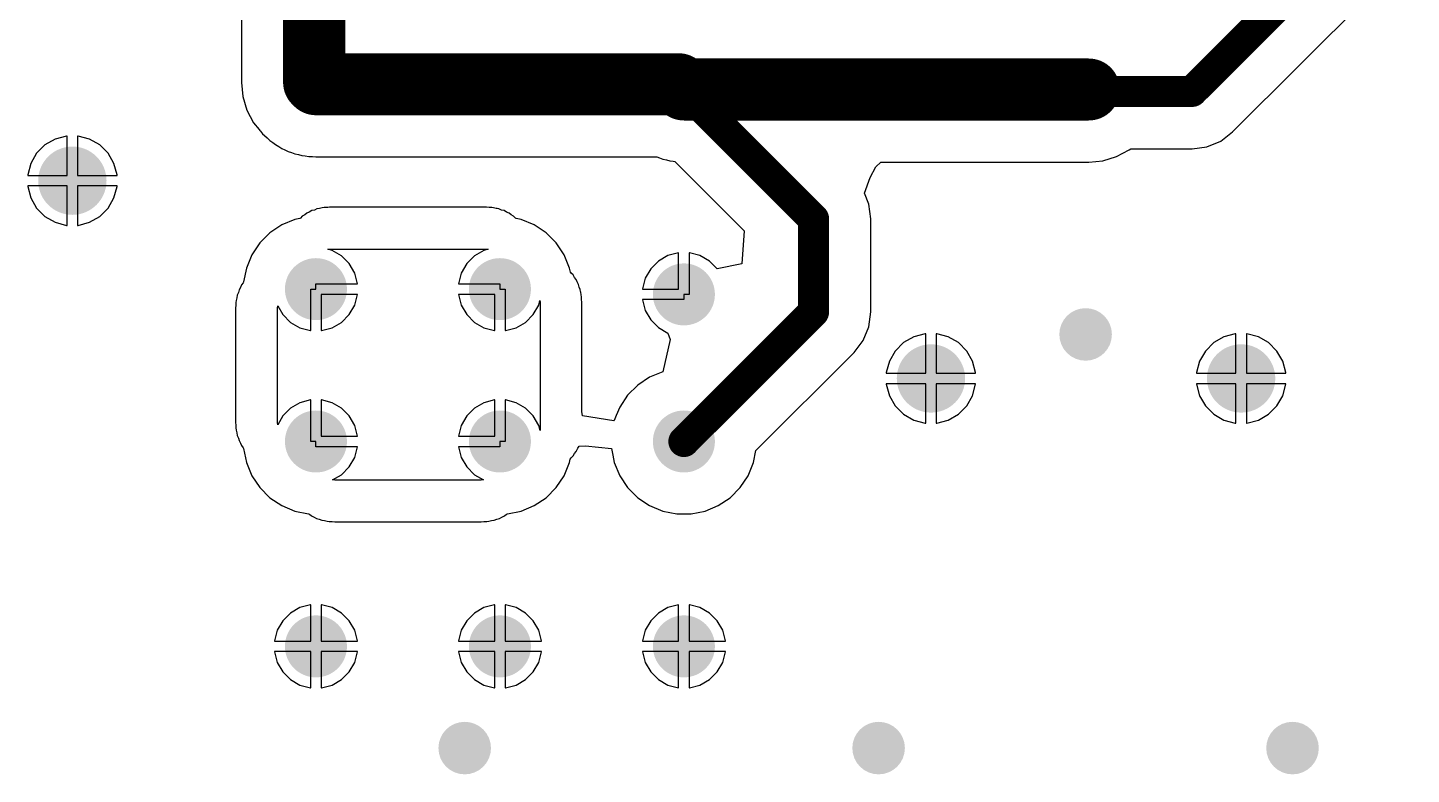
# Model space of a CAD drawing. Header units: inches. Extents: x 4.53 to 13.89, y 0.79 to 10.58.
# Drawn here: x 9.82 to 11.137, y 7.849 to 8.56 of the extents above; entities that cross this region are included whole.
import ezdxf

# ---------------------------------------------------------------- set-up
doc = ezdxf.new("R2010")
doc.units = ezdxf.units.IN
doc.header["$MEASUREMENT"] = 0
for name, color, linetype in [('Pad Holes', 156, 'Continuous'), ('Top Layer', 1, 'Continuous'), ('Via Holes', 16, 'Continuous')]:
    doc.layers.add(name, color=color, linetype=linetype)

# ---------------------------------------------------------------- blocks, each defined once
blk = doc.blocks.new('RES_2W_VERTICAL_131')
at = {"layer": 'Pad Holes'}
h = blk.add_hatch(color=7, dxfattribs=at)
edge = h.paths.add_edge_path()
edge.add_arc((0, 0), 0.0197, 0, 360)
h = blk.add_hatch(color=7, dxfattribs=at)
edge = h.paths.add_edge_path()
edge.add_arc((0.195, 0), 0.0197, 0, 360)
at = {"layer": 'Top Layer'}
h = blk.add_hatch(color=1, dxfattribs=at)
edge = h.paths.add_edge_path()
edge.add_arc((0, 0), 0.0295, 0, 360)
h = blk.add_hatch(color=1, dxfattribs=at)
edge = h.paths.add_edge_path()
edge.add_arc((0.195, 0), 0.0295, 0, 360)
blk = doc.blocks.new('RES_2W_VERTICAL_132')
at = {"layer": 'Pad Holes'}
h = blk.add_hatch(color=7, dxfattribs=at)
edge = h.paths.add_edge_path()
edge.add_arc((0, 0), 0.0197, 0, 360)
h = blk.add_hatch(color=7, dxfattribs=at)
edge = h.paths.add_edge_path()
edge.add_arc((0.195, 0), 0.0197, 0, 360)
at = {"layer": 'Top Layer'}
h = blk.add_hatch(color=1, dxfattribs=at)
edge = h.paths.add_edge_path()
edge.add_arc((0, 0), 0.0295, 0, 360)
h = blk.add_hatch(color=1, dxfattribs=at)
edge = h.paths.add_edge_path()
edge.add_arc((0.195, 0), 0.0295, 0, 360)
blk = doc.blocks.new('RES_2W_VERTICAL_133')
at = {"layer": 'Pad Holes'}
h = blk.add_hatch(color=7, dxfattribs=at)
edge = h.paths.add_edge_path()
edge.add_arc((0, 0), 0.0197, 0, 360)
h = blk.add_hatch(color=7, dxfattribs=at)
edge = h.paths.add_edge_path()
edge.add_arc((0.195, 0), 0.0197, 0, 360)
at = {"layer": 'Top Layer'}
h = blk.add_hatch(color=1, dxfattribs=at)
edge = h.paths.add_edge_path()
edge.add_arc((0, 0), 0.0295, 0, 360)
h = blk.add_hatch(color=1, dxfattribs=at)
edge = h.paths.add_edge_path()
edge.add_arc((0.195, 0), 0.0295, 0, 360)
blk = doc.blocks.new('CAP_PANASSONIC_1U_450V_134')
at = {"layer": 'Pad Holes'}
h = blk.add_hatch(color=7, dxfattribs=at)
edge = h.paths.add_edge_path()
edge.add_arc((0, 0), 0.02, 0, 360)
h = blk.add_hatch(color=7, dxfattribs=at)
edge = h.paths.add_edge_path()
edge.add_arc((0.59, 0), 0.02, 0, 360)
at = {"layer": 'Top Layer'}
h = blk.add_hatch(color=1, dxfattribs=at)
edge = h.paths.add_edge_path()
edge.add_arc((0, 0), 0.0325, 0, 360)
h = blk.add_hatch(color=1, dxfattribs=at)
edge = h.paths.add_edge_path()
edge.add_arc((0.59, 0), 0.0325, 0, 360)
blk = doc.blocks.new('CAP_PANASSONIC_1U_450V_135')
at = {"layer": 'Pad Holes'}
h = blk.add_hatch(color=7, dxfattribs=at)
edge = h.paths.add_edge_path()
edge.add_arc((0, 0), 0.02, 0, 360)
h = blk.add_hatch(color=7, dxfattribs=at)
edge = h.paths.add_edge_path()
edge.add_arc((0.59, 0), 0.02, 0, 360)
at = {"layer": 'Top Layer'}
h = blk.add_hatch(color=1, dxfattribs=at)
edge = h.paths.add_edge_path()
edge.add_arc((0, 0), 0.0325, 0, 360)
h = blk.add_hatch(color=1, dxfattribs=at)
edge = h.paths.add_edge_path()
edge.add_arc((0.59, 0), 0.0325, 0, 360)
blk = doc.blocks.new('CAP_PANASSONIC_1U_450V_136')
at = {"layer": 'Pad Holes'}
h = blk.add_hatch(color=7, dxfattribs=at)
edge = h.paths.add_edge_path()
edge.add_arc((0, 0), 0.02, 0, 360)
h = blk.add_hatch(color=7, dxfattribs=at)
edge = h.paths.add_edge_path()
edge.add_arc((0.59, 0), 0.02, 0, 360)
at = {"layer": 'Top Layer'}
h = blk.add_hatch(color=1, dxfattribs=at)
edge = h.paths.add_edge_path()
edge.add_arc((0, 0), 0.0325, 0, 360)
h = blk.add_hatch(color=1, dxfattribs=at)
edge = h.paths.add_edge_path()
edge.add_arc((0.59, 0), 0.0325, 0, 360)
blk = doc.blocks.new('RES_2W_VERTICAL_138')
at = {"layer": 'Pad Holes'}
h = blk.add_hatch(color=7, dxfattribs=at)
edge = h.paths.add_edge_path()
edge.add_arc((0, 0), 0.0197, 0, 360)
h = blk.add_hatch(color=7, dxfattribs=at)
edge = h.paths.add_edge_path()
edge.add_arc((0.195, 0), 0.0197, 0, 360)
at = {"layer": 'Top Layer'}
h = blk.add_hatch(color=1, dxfattribs=at)
edge = h.paths.add_edge_path()
edge.add_arc((0, 0), 0.0295, 0, 360)
h = blk.add_hatch(color=1, dxfattribs=at)
edge = h.paths.add_edge_path()
edge.add_arc((0.195, 0), 0.0295, 0, 360)
blk = doc.blocks.new('RES_2W_VERTICAL_139')
at = {"layer": 'Pad Holes'}
h = blk.add_hatch(color=7, dxfattribs=at)
edge = h.paths.add_edge_path()
edge.add_arc((0, 0), 0.0197, 0, 360)
h = blk.add_hatch(color=7, dxfattribs=at)
edge = h.paths.add_edge_path()
edge.add_arc((0.195, 0), 0.0197, 0, 360)
at = {"layer": 'Top Layer'}
h = blk.add_hatch(color=1, dxfattribs=at)
edge = h.paths.add_edge_path()
edge.add_arc((0, 0), 0.0295, 0, 360)
h = blk.add_hatch(color=1, dxfattribs=at)
edge = h.paths.add_edge_path()
edge.add_arc((0.195, 0), 0.0295, 0, 360)
blk = doc.blocks.new('RES_2W_VERTICAL_140')
at = {"layer": 'Pad Holes'}
h = blk.add_hatch(color=7, dxfattribs=at)
edge = h.paths.add_edge_path()
edge.add_arc((0, 0), 0.0197, 0, 360)
h = blk.add_hatch(color=7, dxfattribs=at)
edge = h.paths.add_edge_path()
edge.add_arc((0.195, 0), 0.0197, 0, 360)
at = {"layer": 'Top Layer'}
h = blk.add_hatch(color=1, dxfattribs=at)
edge = h.paths.add_edge_path()
edge.add_arc((0, 0), 0.0295, 0, 360)
h = blk.add_hatch(color=1, dxfattribs=at)
edge = h.paths.add_edge_path()
edge.add_arc((0.195, 0), 0.0295, 0, 360)

msp = doc.modelspace()

# ---------------------------------------------------------------- hatches: boundary and pattern name
at = {"layer": 'Top Layer'}
h = msp.add_hatch(color=1, dxfattribs=at)
edge = h.paths.add_edge_path()
edge.add_arc((10.8268, 8.2677), 0.025, 0, 360)
h = msp.add_hatch(color=1, dxfattribs=at)
edge = h.paths.add_edge_path()
edge.add_arc((10.2362, 7.874), 0.025, 0, 360)
h = msp.add_hatch(color=1, dxfattribs=at)
edge = h.paths.add_edge_path()
edge.add_arc((10.6299, 7.874), 0.025, 0, 360)
h = msp.add_hatch(color=1, dxfattribs=at)
edge = h.paths.add_edge_path()
edge.add_arc((11.0236, 7.874), 0.025, 0, 360)
at = {"layer": 'Via Holes'}
h = msp.add_hatch(color=7, dxfattribs=at)
edge = h.paths.add_edge_path()
edge.add_arc((10.8268, 8.2677), 0.014, 0, 360)
h = msp.add_hatch(color=7, dxfattribs=at)
edge = h.paths.add_edge_path()
edge.add_arc((10.2362, 7.874), 0.014, 0, 360)
h = msp.add_hatch(color=7, dxfattribs=at)
edge = h.paths.add_edge_path()
edge.add_arc((10.6299, 7.874), 0.014, 0, 360)
h = msp.add_hatch(color=7, dxfattribs=at)
edge = h.paths.add_edge_path()
edge.add_arc((11.0236, 7.874), 0.014, 0, 360)

# ---------------------------------------------------------------- linework, layer by layer
at = {"layer": 'Top Layer'}
for p, q in [((10.0238, 8.649), (10.0238, 8.5076)), ((10.9666, 8.4604), (11.1366, 8.6304)), ((10.0238, 8.5076), (10.0251, 8.4941)), ((10.0251, 8.4941), (10.029, 8.4811)), ((10.029, 8.4811), (10.0354, 8.4691)), ((10.0354, 8.4691), (10.0407, 8.4627)), ((10.0407, 8.4627), (10.0412, 8.4619)), ((9.8466, 8.4536), (9.8369, 8.448)), ((9.8574, 8.4565), (9.8466, 8.4536)), ((9.858, 8.4565), (9.8574, 8.4565)), ((9.858, 8.419), (9.858, 8.4565)), ((9.8686, 8.4565), (9.868, 8.4565)), ((9.868, 8.4565), (9.868, 8.419)), ((9.8794, 8.4536), (9.8686, 8.4565)), ((9.8891, 8.448), (9.8794, 8.4536)), ((10.0412, 8.4619), (10.0419, 8.4612)), ((10.0419, 8.4612), (10.044, 8.4586)), ((10.044, 8.4586), (10.0458, 8.4569)), ((10.0458, 8.4569), (10.0484, 8.4547)), ((10.0484, 8.4547), (10.0508, 8.4523)), ((10.0508, 8.4523), (10.0536, 8.4504)), ((10.0536, 8.4504), (10.0563, 8.4483)), ((10.9421, 8.4463), (10.9553, 8.4517)), ((10.9553, 8.4517), (10.9666, 8.4604)), ((9.829, 8.4401), (9.8234, 8.4304)), ((9.8369, 8.448), (9.829, 8.4401)), ((9.897, 8.4401), (9.8891, 8.448)), ((9.9026, 8.4304), (9.897, 8.4401)), ((10.0563, 8.4483), (10.0593, 8.4467)), ((10.0593, 8.4467), (10.0621, 8.4448)), ((10.0621, 8.4448), (10.0652, 8.4435)), ((10.0652, 8.4435), (10.0682, 8.4419)), ((10.0682, 8.4419), (10.0715, 8.4409)), ((10.0715, 8.4409), (10.0746, 8.4396)), ((10.0746, 8.4396), (10.078, 8.4389)), ((10.078, 8.4389), (10.0812, 8.4379)), ((10.0812, 8.4379), (10.0846, 8.4376)), ((10.0846, 8.4376), (10.0879, 8.4369)), ((10.0879, 8.4369), (10.0913, 8.4369)), ((10.0913, 8.4369), (10.0947, 8.4366)), ((10.0947, 8.4366), (10.4191, 8.4366)), ((10.4191, 8.4366), (10.4215, 8.4359)), ((10.8433, 8.4329), (10.8563, 8.4369)), ((10.8563, 8.4369), (10.8683, 8.4433)), ((10.8683, 8.4433), (10.8697, 8.4444)), ((10.8697, 8.4444), (10.928, 8.4444)), ((10.928, 8.4444), (10.9421, 8.4463)), ((9.8234, 8.4304), (9.8205, 8.4196)), ((9.9055, 8.4196), (9.9026, 8.4304)), ((10.4215, 8.4359), (10.4246, 8.4346)), ((10.4246, 8.4346), (10.428, 8.4339)), ((10.428, 8.4339), (10.4312, 8.4329)), ((10.4312, 8.4329), (10.4346, 8.4326)), ((10.4346, 8.4326), (10.436, 8.4323)), ((10.436, 8.4323), (10.5021, 8.3662)), ((10.6219, 8.4171), (10.6273, 8.4272)), ((10.6273, 8.4272), (10.632, 8.4316)), ((10.632, 8.4316), (10.8298, 8.4316)), ((10.8298, 8.4316), (10.8433, 8.4329)), ((9.8205, 8.4196), (9.8205, 8.419)), ((9.8205, 8.419), (9.858, 8.419)), ((9.868, 8.419), (9.9055, 8.419)), ((9.9055, 8.419), (9.9055, 8.4196)), ((10.6164, 8.4021), (10.6219, 8.4171)), ((9.858, 8.409), (9.8205, 8.409)), ((9.8205, 8.409), (9.8205, 8.4084)), ((9.8205, 8.4084), (9.8234, 8.3976)), ((9.8234, 8.3976), (9.829, 8.3879)), ((9.858, 8.3715), (9.858, 8.409)), ((9.9055, 8.409), (9.868, 8.409)), ((9.868, 8.409), (9.868, 8.3715)), ((9.897, 8.3879), (9.9026, 8.3976)), ((9.9026, 8.3976), (9.9055, 8.4084)), ((9.9055, 8.4084), (9.9055, 8.409)), ((10.6207, 8.3917), (10.6164, 8.4021)), ((9.829, 8.3879), (9.8369, 8.38)), ((9.8891, 8.38), (9.897, 8.3879)), ((10.0884, 8.3842), (10.086, 8.3832)), ((10.0907, 8.3855), (10.0884, 8.3842)), ((10.0932, 8.3861), (10.0907, 8.3855)), ((10.0956, 8.3871), (10.0932, 8.3861)), ((10.0982, 8.3875), (10.0956, 8.3871)), ((10.1007, 8.3881), (10.0982, 8.3875)), ((10.1025, 8.3884), (10.1007, 8.3881)), ((10.1051, 8.3884), (10.1025, 8.3884)), ((10.1059, 8.3885), (10.1051, 8.3884)), ((10.1076, 8.3887), (10.1059, 8.3885)), ((10.1059, 8.3885), (10.1059, 8.3885)), ((10.2568, 8.3887), (10.1076, 8.3887)), ((10.2594, 8.3884), (10.2568, 8.3887)), ((10.262, 8.3884), (10.2594, 8.3884)), ((10.2637, 8.3881), (10.262, 8.3884)), ((10.2662, 8.3875), (10.2637, 8.3881)), ((10.2671, 8.3874), (10.2662, 8.3875)), ((10.2688, 8.3871), (10.2671, 8.3874)), ((10.2671, 8.3874), (10.2671, 8.3874)), ((10.2712, 8.3861), (10.2688, 8.3871)), ((10.2737, 8.3855), (10.2712, 8.3861)), ((10.276, 8.3842), (10.2737, 8.3855)), ((10.2784, 8.3832), (10.276, 8.3842)), ((10.6226, 8.3776), (10.6207, 8.3917)), ((9.8369, 8.38), (9.8466, 8.3744)), ((9.8466, 8.3744), (9.8574, 8.3715)), ((9.8574, 8.3715), (9.858, 8.3715)), ((9.868, 8.3715), (9.8686, 8.3715)), ((9.8686, 8.3715), (9.8794, 8.3744)), ((9.8794, 8.3744), (9.8891, 8.38)), ((10.0621, 8.3719), (10.0508, 8.3644)), ((10.0746, 8.3771), (10.0621, 8.3719)), ((10.0794, 8.378), (10.0746, 8.3771)), ((10.0799, 8.3784), (10.0794, 8.378)), ((10.0817, 8.3803), (10.0799, 8.3784)), ((10.084, 8.3816), (10.0817, 8.3803)), ((10.086, 8.3832), (10.084, 8.3816)), ((10.2805, 8.3816), (10.2784, 8.3832)), ((10.2827, 8.3803), (10.2805, 8.3816)), ((10.2846, 8.3784), (10.2827, 8.3803)), ((10.2851, 8.378), (10.2846, 8.3784)), ((10.2898, 8.3771), (10.2851, 8.378)), ((10.3024, 8.3719), (10.2898, 8.3771)), ((10.3136, 8.3644), (10.3024, 8.3719)), ((10.6226, 8.2891), (10.6226, 8.3776)), ((10.0508, 8.3644), (10.0412, 8.3548)), ((10.3232, 8.3548), (10.3136, 8.3644)), ((10.5021, 8.3662), (10.4998, 8.3348)), ((10.0412, 8.3548), (10.0337, 8.3435)), ((10.1059, 8.3488), (10.1076, 8.349)), ((10.11, 8.3477), (10.1059, 8.3488)), ((10.1076, 8.349), (10.2568, 8.349)), ((10.119, 8.3425), (10.11, 8.3477)), ((10.2545, 8.3477), (10.2455, 8.3425)), ((10.2586, 8.3488), (10.2545, 8.3477)), ((10.2568, 8.349), (10.2586, 8.3488)), ((10.3308, 8.3435), (10.3232, 8.3548)), ((10.4395, 8.3454), (10.4295, 8.3427)), ((10.4397, 8.3454), (10.4395, 8.3454)), ((10.4397, 8.3108), (10.4397, 8.3454)), ((10.4499, 8.3454), (10.4497, 8.3454)), ((10.4497, 8.3454), (10.4497, 8.3058)), ((10.46, 8.3427), (10.4499, 8.3454)), ((10.0337, 8.3435), (10.0285, 8.3309)), ((10.1264, 8.3351), (10.119, 8.3425)), ((10.1316, 8.3261), (10.1264, 8.3351)), ((10.2381, 8.3351), (10.2329, 8.3261)), ((10.2455, 8.3425), (10.2381, 8.3351)), ((10.336, 8.3309), (10.3308, 8.3435)), ((10.4205, 8.3375), (10.4131, 8.3301)), ((10.4295, 8.3427), (10.4205, 8.3375)), ((10.469, 8.3375), (10.46, 8.3427)), ((10.4764, 8.3301), (10.469, 8.3375)), ((10.4998, 8.3348), (10.4764, 8.3301)), ((10.0285, 8.3309), (10.0258, 8.3176)), ((10.1343, 8.316), (10.1316, 8.3261)), ((10.2329, 8.3261), (10.2302, 8.316)), ((10.3368, 8.327), (10.336, 8.3309)), ((10.3374, 8.3261), (10.3368, 8.327)), ((10.3393, 8.3243), (10.3374, 8.3261)), ((10.3406, 8.322), (10.3393, 8.3243)), ((10.3422, 8.32), (10.3406, 8.322)), ((10.3432, 8.3176), (10.3422, 8.32)), ((10.4079, 8.3211), (10.4052, 8.311)), ((10.4131, 8.3301), (10.4079, 8.3211)), ((10.0199, 8.3052), (10.0196, 8.3026)), ((10.0209, 8.3076), (10.0199, 8.3052)), ((10.0216, 8.3101), (10.0209, 8.3076)), ((10.0229, 8.3124), (10.0216, 8.3101)), ((10.0239, 8.3148), (10.0229, 8.3124)), ((10.0255, 8.3168), (10.0239, 8.3148)), ((10.0258, 8.3174), (10.0255, 8.3168)), ((10.0258, 8.3176), (10.0258, 8.3174)), ((10.0897, 8.2713), (10.0897, 8.3108)), ((10.0897, 8.3108), (10.0947, 8.3108)), ((10.0947, 8.3108), (10.0947, 8.3158)), ((10.0947, 8.3158), (10.1343, 8.3158)), ((10.1343, 8.3058), (10.0997, 8.3058)), ((10.0997, 8.3058), (10.0997, 8.2713)), ((10.1316, 8.2956), (10.1343, 8.3056)), ((10.1343, 8.3158), (10.1343, 8.316)), ((10.1343, 8.3056), (10.1343, 8.3058)), ((10.2302, 8.316), (10.2302, 8.3158)), ((10.2302, 8.3158), (10.2697, 8.3158)), ((10.2647, 8.3058), (10.2302, 8.3058)), ((10.2302, 8.3058), (10.2302, 8.3056)), ((10.2302, 8.3056), (10.2329, 8.2956)), ((10.2647, 8.2713), (10.2647, 8.3058)), ((10.2697, 8.3158), (10.2697, 8.3108)), ((10.2697, 8.3108), (10.2747, 8.3108)), ((10.2747, 8.3108), (10.2747, 8.2713)), ((10.3445, 8.3153), (10.3432, 8.3176)), ((10.3451, 8.3128), (10.3445, 8.3153)), ((10.3461, 8.3104), (10.3451, 8.3128)), ((10.3464, 8.3086), (10.3461, 8.3104)), ((10.3465, 8.3078), (10.3464, 8.3086)), ((10.3464, 8.3086), (10.3464, 8.3086)), ((10.3471, 8.3053), (10.3465, 8.3078)), ((10.3474, 8.3036), (10.3471, 8.3053)), ((10.4052, 8.311), (10.4052, 8.3108)), ((10.4052, 8.3108), (10.4397, 8.3108)), ((10.4497, 8.3058), (10.4447, 8.3058)), ((10.4447, 8.3058), (10.4447, 8.3008)), ((10.0186, 8.2954), (10.0183, 8.2928)), ((10.0183, 8.2928), (10.0183, 8.1839)), ((10.0189, 8.3001), (10.0186, 8.298)), ((10.0186, 8.298), (10.0186, 8.2954)), ((10.0196, 8.3026), (10.0189, 8.3001)), ((10.058, 8.2928), (10.0583, 8.2949)), ((10.058, 8.1839), (10.058, 8.2928)), ((10.0583, 8.2949), (10.0631, 8.2866)), ((10.1264, 8.2866), (10.1316, 8.2956)), ((10.2329, 8.2956), (10.2381, 8.2866)), ((10.3014, 8.2866), (10.3066, 8.2956)), ((10.3066, 8.2956), (10.3078, 8.3001)), ((10.3078, 8.3001), (10.308, 8.2984)), ((10.308, 8.2984), (10.308, 8.1945)), ((10.3474, 8.3009), (10.3474, 8.3036)), ((10.3477, 8.2984), (10.3474, 8.3009)), ((10.3477, 8.1954), (10.3477, 8.2984)), ((10.4447, 8.3008), (10.4052, 8.3008)), ((10.4052, 8.3008), (10.4052, 8.3006)), ((10.4052, 8.3006), (10.4079, 8.2906)), ((10.0631, 8.2866), (10.0705, 8.2792)), ((10.0705, 8.2792), (10.0795, 8.274)), ((10.11, 8.274), (10.119, 8.2792)), ((10.119, 8.2792), (10.1264, 8.2866)), ((10.2381, 8.2866), (10.2455, 8.2792)), ((10.2455, 8.2792), (10.2545, 8.274)), ((10.285, 8.274), (10.294, 8.2792)), ((10.294, 8.2792), (10.3014, 8.2866)), ((10.4079, 8.2906), (10.4131, 8.2816)), ((10.4131, 8.2816), (10.4205, 8.2742)), ((10.6207, 8.275), (10.6226, 8.2891)), ((10.0795, 8.274), (10.0895, 8.2713)), ((10.0895, 8.2713), (10.0897, 8.2713)), ((10.0997, 8.2713), (10.0999, 8.2713)), ((10.0999, 8.2713), (10.11, 8.274)), ((10.2545, 8.274), (10.2645, 8.2713)), ((10.2645, 8.2713), (10.2647, 8.2713)), ((10.2747, 8.2713), (10.2749, 8.2713)), ((10.2749, 8.2713), (10.285, 8.274)), ((10.4205, 8.2742), (10.4295, 8.269)), ((10.4295, 8.269), (10.4317, 8.263)), ((10.6153, 8.2618), (10.6207, 8.275)), ((10.6633, 8.2654), (10.6536, 8.2599)), ((10.6741, 8.2683), (10.6633, 8.2654)), ((10.6747, 8.2683), (10.6741, 8.2683)), ((10.6747, 8.2308), (10.6747, 8.2683)), ((10.6853, 8.2683), (10.6847, 8.2683)), ((10.6847, 8.2683), (10.6847, 8.2308)), ((10.6961, 8.2654), (10.6853, 8.2683)), ((10.7058, 8.2599), (10.6961, 8.2654)), ((10.9583, 8.2654), (10.9486, 8.2599)), ((10.9691, 8.2683), (10.9583, 8.2654)), ((10.9697, 8.2683), (10.9691, 8.2683)), ((10.9697, 8.2308), (10.9697, 8.2683)), ((10.9803, 8.2683), (10.9797, 8.2683)), ((10.9797, 8.2683), (10.9797, 8.2308)), ((10.9911, 8.2654), (10.9803, 8.2683)), ((11.0008, 8.2599), (10.9911, 8.2654)), ((10.4317, 8.263), (10.4246, 8.2321)), ((10.6066, 8.2505), (10.6153, 8.2618)), ((10.6536, 8.2599), (10.6457, 8.2519)), ((10.7137, 8.2519), (10.7058, 8.2599)), ((10.9486, 8.2599), (10.9407, 8.2519)), ((11.0087, 8.2519), (11.0008, 8.2599)), ((10.5132, 8.1571), (10.6066, 8.2505)), ((10.6401, 8.2422), (10.6372, 8.2314)), ((10.6457, 8.2519), (10.6401, 8.2422)), ((10.7193, 8.2422), (10.7137, 8.2519)), ((10.7222, 8.2314), (10.7193, 8.2422)), ((10.9351, 8.2422), (10.9322, 8.2314)), ((10.9407, 8.2519), (10.9351, 8.2422)), ((11.0143, 8.2422), (11.0087, 8.2519)), ((11.0172, 8.2314), (11.0143, 8.2422)), ((10.4121, 8.2269), (10.4008, 8.2194)), ((10.4246, 8.2321), (10.4121, 8.2269)), ((10.6372, 8.2314), (10.6372, 8.2308)), ((10.6372, 8.2308), (10.6747, 8.2308)), ((10.6847, 8.2308), (10.7222, 8.2308)), ((10.7222, 8.2308), (10.7222, 8.2314)), ((10.9322, 8.2314), (10.9322, 8.2308)), ((10.9322, 8.2308), (10.9697, 8.2308)), ((10.9797, 8.2308), (11.0172, 8.2308)), ((11.0172, 8.2308), (11.0172, 8.2314)), ((10.4008, 8.2194), (10.3912, 8.2098)), ((10.6747, 8.2208), (10.6372, 8.2208)), ((10.6372, 8.2208), (10.6372, 8.2202)), ((10.6372, 8.2202), (10.6401, 8.2094)), ((10.6747, 8.1833), (10.6747, 8.2208)), ((10.7222, 8.2208), (10.6847, 8.2208)), ((10.6847, 8.2208), (10.6847, 8.1833)), ((10.7193, 8.2094), (10.7222, 8.2202)), ((10.7222, 8.2202), (10.7222, 8.2208)), ((10.9697, 8.2208), (10.9322, 8.2208)), ((10.9322, 8.2208), (10.9322, 8.2202)), ((10.9322, 8.2202), (10.9351, 8.2094)), ((10.9697, 8.1833), (10.9697, 8.2208)), ((11.0172, 8.2208), (10.9797, 8.2208)), ((10.9797, 8.2208), (10.9797, 8.1833)), ((11.0143, 8.2094), (11.0172, 8.2202)), ((11.0172, 8.2202), (11.0172, 8.2208)), ((10.0795, 8.2027), (10.0705, 8.1975)), ((10.0895, 8.2054), (10.0795, 8.2027)), ((10.0897, 8.2054), (10.0895, 8.2054)), ((10.0897, 8.1658), (10.0897, 8.2054)), ((10.0999, 8.2054), (10.0997, 8.2054)), ((10.0997, 8.2054), (10.0997, 8.1708)), ((10.11, 8.2027), (10.0999, 8.2054)), ((10.119, 8.1975), (10.11, 8.2027)), ((10.2545, 8.2027), (10.2455, 8.1975)), ((10.2645, 8.2054), (10.2545, 8.2027)), ((10.2647, 8.2054), (10.2645, 8.2054)), ((10.2647, 8.1708), (10.2647, 8.2054)), ((10.2749, 8.2054), (10.2747, 8.2054)), ((10.2747, 8.2054), (10.2747, 8.1658)), ((10.285, 8.2027), (10.2749, 8.2054)), ((10.294, 8.1975), (10.285, 8.2027)), ((10.3912, 8.2098), (10.3837, 8.1985)), ((10.6401, 8.2094), (10.6457, 8.1997)), ((10.6457, 8.1997), (10.6536, 8.1918)), ((10.7058, 8.1918), (10.7137, 8.1997)), ((10.7137, 8.1997), (10.7193, 8.2094)), ((10.9351, 8.2094), (10.9407, 8.1997)), ((10.9407, 8.1997), (10.9486, 8.1918)), ((11.0008, 8.1918), (11.0087, 8.1997)), ((11.0087, 8.1997), (11.0143, 8.2094)), ((10.0631, 8.1901), (10.0583, 8.1818)), ((10.0705, 8.1975), (10.0631, 8.1901)), ((10.1264, 8.1901), (10.119, 8.1975)), ((10.1316, 8.1811), (10.1264, 8.1901)), ((10.2381, 8.1901), (10.2329, 8.1811)), ((10.2455, 8.1975), (10.2381, 8.1901)), ((10.3014, 8.1901), (10.294, 8.1975)), ((10.3066, 8.1811), (10.3014, 8.1901)), ((10.308, 8.1945), (10.308, 8.1766)), ((10.3477, 8.1945), (10.3477, 8.1954)), ((10.3481, 8.1902), (10.3477, 8.1945)), ((10.3781, 8.1855), (10.3481, 8.1902)), ((10.3804, 8.1905), (10.3785, 8.1859)), ((10.3837, 8.1985), (10.3804, 8.1905)), ((10.6536, 8.1918), (10.6633, 8.1862)), ((10.6633, 8.1862), (10.6741, 8.1833)), ((10.6853, 8.1833), (10.6961, 8.1862)), ((10.6961, 8.1862), (10.7058, 8.1918)), ((10.9486, 8.1918), (10.9583, 8.1862)), ((10.9583, 8.1862), (10.9691, 8.1833)), ((10.9803, 8.1833), (10.9911, 8.1862)), ((10.9911, 8.1862), (11.0008, 8.1918)), ((10.0183, 8.1839), (10.0186, 8.1813)), ((10.0186, 8.1813), (10.0186, 8.1787)), ((10.0186, 8.1787), (10.0189, 8.1766)), ((10.0189, 8.1766), (10.0196, 8.1741)), ((10.0196, 8.1741), (10.0199, 8.1715)), ((10.0583, 8.1818), (10.058, 8.1839)), ((10.1343, 8.171), (10.1316, 8.1811)), ((10.2329, 8.1811), (10.2302, 8.171)), ((10.3079, 8.1763), (10.3066, 8.1811)), ((10.308, 8.1766), (10.3079, 8.1763)), ((10.3785, 8.1859), (10.3781, 8.1855)), ((10.3785, 8.1859), (10.3785, 8.1859)), ((10.6741, 8.1833), (10.6747, 8.1833)), ((10.6847, 8.1833), (10.6853, 8.1833)), ((10.9691, 8.1833), (10.9697, 8.1833)), ((10.9797, 8.1833), (10.9803, 8.1833)), ((10.0199, 8.1715), (10.0209, 8.1691)), ((10.0209, 8.1691), (10.0216, 8.1666)), ((10.0216, 8.1666), (10.0229, 8.1643)), ((10.0229, 8.1643), (10.0239, 8.1619)), ((10.0239, 8.1619), (10.0255, 8.1599)), ((10.0947, 8.1658), (10.0897, 8.1658)), ((10.0947, 8.1608), (10.0947, 8.1658)), ((10.1343, 8.1608), (10.0947, 8.1608)), ((10.0997, 8.1708), (10.1343, 8.1708)), ((10.1316, 8.1506), (10.1343, 8.1606)), ((10.1343, 8.1708), (10.1343, 8.171)), ((10.1343, 8.1606), (10.1343, 8.1608)), ((10.2302, 8.171), (10.2302, 8.1708)), ((10.2302, 8.1708), (10.2647, 8.1708)), ((10.2697, 8.1608), (10.2302, 8.1608)), ((10.2302, 8.1608), (10.2302, 8.1606)), ((10.2302, 8.1606), (10.2329, 8.1506)), ((10.2747, 8.1658), (10.2697, 8.1658)), ((10.2697, 8.1658), (10.2697, 8.1608)), ((10.3437, 8.1595), (10.3451, 8.1614)), ((10.3451, 8.1614), (10.3512, 8.1616)), ((10.3512, 8.1616), (10.3757, 8.1592)), ((10.0255, 8.1599), (10.0258, 8.1592)), ((10.0258, 8.1592), (10.0258, 8.1591)), ((10.0258, 8.1591), (10.0285, 8.1457)), ((10.1264, 8.1416), (10.1316, 8.1506)), ((10.2329, 8.1506), (10.2381, 8.1416)), ((10.336, 8.1457), (10.3366, 8.1491)), ((10.3366, 8.1491), (10.3375, 8.1502)), ((10.3375, 8.1502), (10.3394, 8.1521)), ((10.3394, 8.1521), (10.3407, 8.1543)), ((10.3407, 8.1543), (10.3422, 8.1564)), ((10.3422, 8.1564), (10.3437, 8.1595)), ((10.3422, 8.1564), (10.3422, 8.1564)), ((10.3757, 8.1592), (10.3758, 8.1591)), ((10.3758, 8.1591), (10.3771, 8.1527)), ((10.3771, 8.1527), (10.3785, 8.1457)), ((10.511, 8.1457), (10.5132, 8.1571)), ((10.0285, 8.1457), (10.0337, 8.1332)), ((10.1104, 8.1293), (10.119, 8.1342)), ((10.119, 8.1342), (10.1264, 8.1416)), ((10.2381, 8.1416), (10.2455, 8.1342)), ((10.2455, 8.1342), (10.254, 8.1293)), ((10.3308, 8.1332), (10.336, 8.1457)), ((10.3785, 8.1457), (10.3837, 8.1332)), ((10.5058, 8.1332), (10.511, 8.1457)), ((10.0337, 8.1332), (10.0412, 8.1219)), ((10.0412, 8.1219), (10.0508, 8.1123)), ((10.1126, 8.129), (10.1104, 8.1293)), ((10.2519, 8.129), (10.1126, 8.129)), ((10.254, 8.1293), (10.2519, 8.129)), ((10.3136, 8.1123), (10.3232, 8.1219)), ((10.3232, 8.1219), (10.3308, 8.1332)), ((10.3837, 8.1332), (10.3912, 8.1219)), ((10.3912, 8.1219), (10.4008, 8.1123)), ((10.4886, 8.1123), (10.4982, 8.1219)), ((10.4982, 8.1219), (10.5058, 8.1332)), ((10.0508, 8.1123), (10.0621, 8.1048)), ((10.3024, 8.1048), (10.3136, 8.1123)), ((10.4008, 8.1123), (10.4121, 8.1048)), ((10.4774, 8.1048), (10.4886, 8.1123)), ((10.0621, 8.1048), (10.0746, 8.0996)), ((10.0746, 8.0996), (10.0876, 8.097)), ((10.0876, 8.097), (10.0885, 8.0965)), ((10.0885, 8.0965), (10.0906, 8.0949)), ((10.0906, 8.0949), (10.093, 8.0939)), ((10.2714, 8.0939), (10.2739, 8.0949)), ((10.2739, 8.0949), (10.2759, 8.0965)), ((10.2759, 8.0965), (10.2769, 8.097)), ((10.2769, 8.097), (10.2898, 8.0996)), ((10.2898, 8.0996), (10.3024, 8.1048)), ((10.4121, 8.1048), (10.4246, 8.0996)), ((10.4246, 8.0996), (10.4379, 8.0969)), ((10.4379, 8.0969), (10.4515, 8.0969)), ((10.4515, 8.0969), (10.4648, 8.0996)), ((10.4648, 8.0996), (10.4774, 8.1048)), ((10.093, 8.0939), (10.0953, 8.0926)), ((10.0953, 8.0926), (10.0978, 8.0919)), ((10.0978, 8.0919), (10.1002, 8.0909)), ((10.1002, 8.0909), (10.1028, 8.0906)), ((10.1028, 8.0906), (10.1053, 8.0899)), ((10.1053, 8.0899), (10.1074, 8.0896)), ((10.1074, 8.0896), (10.11, 8.0896)), ((10.11, 8.0896), (10.1126, 8.0893)), ((10.1126, 8.0893), (10.2519, 8.0893)), ((10.2519, 8.0893), (10.2545, 8.0896)), ((10.2545, 8.0896), (10.2571, 8.0896)), ((10.2571, 8.0896), (10.2592, 8.0899)), ((10.2592, 8.0899), (10.2617, 8.0906)), ((10.2617, 8.0906), (10.2643, 8.0909)), ((10.2643, 8.0909), (10.2667, 8.0919)), ((10.2667, 8.0919), (10.2692, 8.0926)), ((10.2692, 8.0926), (10.2714, 8.0939)), ((10.0705, 8.0025), (10.0631, 7.9951)), ((10.0795, 8.0077), (10.0705, 8.0025)), ((10.0895, 8.0104), (10.0795, 8.0077)), ((10.0897, 8.0104), (10.0895, 8.0104)), ((10.0897, 7.9758), (10.0897, 8.0104)), ((10.0999, 8.0104), (10.0997, 8.0104)), ((10.0997, 8.0104), (10.0997, 7.9758)), ((10.11, 8.0077), (10.0999, 8.0104)), ((10.119, 8.0025), (10.11, 8.0077)), ((10.1264, 7.9951), (10.119, 8.0025)), ((10.2455, 8.0025), (10.2381, 7.9951)), ((10.2545, 8.0077), (10.2455, 8.0025)), ((10.2645, 8.0104), (10.2545, 8.0077)), ((10.2647, 8.0104), (10.2645, 8.0104)), ((10.2647, 7.9758), (10.2647, 8.0104)), ((10.2749, 8.0104), (10.2747, 8.0104)), ((10.2747, 8.0104), (10.2747, 7.9758)), ((10.285, 8.0077), (10.2749, 8.0104)), ((10.294, 8.0025), (10.285, 8.0077)), ((10.3014, 7.9951), (10.294, 8.0025)), ((10.4205, 8.0025), (10.4131, 7.9951)), ((10.4295, 8.0077), (10.4205, 8.0025)), ((10.4395, 8.0104), (10.4295, 8.0077)), ((10.4397, 8.0104), (10.4395, 8.0104)), ((10.4397, 7.9758), (10.4397, 8.0104)), ((10.4499, 8.0104), (10.4497, 8.0104)), ((10.4497, 8.0104), (10.4497, 7.9758)), ((10.46, 8.0077), (10.4499, 8.0104)), ((10.469, 8.0025), (10.46, 8.0077)), ((10.4764, 7.9951), (10.469, 8.0025)), ((10.0631, 7.9951), (10.0579, 7.9861)), ((10.1316, 7.9861), (10.1264, 7.9951)), ((10.2381, 7.9951), (10.2329, 7.9861)), ((10.3066, 7.9861), (10.3014, 7.9951)), ((10.4131, 7.9951), (10.4079, 7.9861)), ((10.4816, 7.9861), (10.4764, 7.9951)), ((10.0579, 7.9861), (10.0552, 7.976)), ((10.0552, 7.976), (10.0552, 7.9758)), ((10.0552, 7.9758), (10.0897, 7.9758)), ((10.0997, 7.9758), (10.1343, 7.9758)), ((10.1343, 7.976), (10.1316, 7.9861)), ((10.1343, 7.9758), (10.1343, 7.976)), ((10.2329, 7.9861), (10.2302, 7.976)), ((10.2302, 7.976), (10.2302, 7.9758)), ((10.2302, 7.9758), (10.2647, 7.9758)), ((10.2747, 7.9758), (10.3093, 7.9758)), ((10.3093, 7.976), (10.3066, 7.9861)), ((10.3093, 7.9758), (10.3093, 7.976)), ((10.4079, 7.9861), (10.4052, 7.976)), ((10.4052, 7.976), (10.4052, 7.9758)), ((10.4052, 7.9758), (10.4397, 7.9758)), ((10.4497, 7.9758), (10.4843, 7.9758)), ((10.4843, 7.976), (10.4816, 7.9861)), ((10.4843, 7.9758), (10.4843, 7.976)), ((10.0897, 7.9658), (10.0552, 7.9658)), ((10.0552, 7.9658), (10.0552, 7.9656)), ((10.0552, 7.9656), (10.0579, 7.9556)), ((10.0897, 7.9313), (10.0897, 7.9658)), ((10.1343, 7.9658), (10.0997, 7.9658)), ((10.0997, 7.9658), (10.0997, 7.9313)), ((10.1316, 7.9556), (10.1343, 7.9656)), ((10.1343, 7.9656), (10.1343, 7.9658)), ((10.2647, 7.9658), (10.2302, 7.9658)), ((10.2302, 7.9658), (10.2302, 7.9656)), ((10.2302, 7.9656), (10.2329, 7.9556)), ((10.2647, 7.9313), (10.2647, 7.9658)), ((10.3093, 7.9658), (10.2747, 7.9658)), ((10.2747, 7.9658), (10.2747, 7.9313)), ((10.3066, 7.9556), (10.3093, 7.9656)), ((10.3093, 7.9656), (10.3093, 7.9658)), ((10.4397, 7.9658), (10.4052, 7.9658)), ((10.4052, 7.9658), (10.4052, 7.9656)), ((10.4052, 7.9656), (10.4079, 7.9556)), ((10.4397, 7.9313), (10.4397, 7.9658)), ((10.4843, 7.9658), (10.4497, 7.9658)), ((10.4497, 7.9658), (10.4497, 7.9313)), ((10.4816, 7.9556), (10.4843, 7.9656)), ((10.4843, 7.9656), (10.4843, 7.9658)), ((10.0579, 7.9556), (10.0631, 7.9466)), ((10.1264, 7.9466), (10.1316, 7.9556)), ((10.2329, 7.9556), (10.2381, 7.9466)), ((10.3014, 7.9466), (10.3066, 7.9556)), ((10.4079, 7.9556), (10.4131, 7.9466)), ((10.4764, 7.9466), (10.4816, 7.9556)), ((10.0631, 7.9466), (10.0705, 7.9392)), ((10.0705, 7.9392), (10.0795, 7.934)), ((10.11, 7.934), (10.119, 7.9392)), ((10.119, 7.9392), (10.1264, 7.9466)), ((10.2381, 7.9466), (10.2455, 7.9392)), ((10.2455, 7.9392), (10.2545, 7.934)), ((10.285, 7.934), (10.294, 7.9392)), ((10.294, 7.9392), (10.3014, 7.9466)), ((10.4131, 7.9466), (10.4205, 7.9392)), ((10.4205, 7.9392), (10.4295, 7.934)), ((10.46, 7.934), (10.469, 7.9392)), ((10.469, 7.9392), (10.4764, 7.9466)), ((10.0795, 7.934), (10.0895, 7.9313)), ((10.0895, 7.9313), (10.0897, 7.9313)), ((10.0997, 7.9313), (10.0999, 7.9313)), ((10.0999, 7.9313), (10.11, 7.934)), ((10.2545, 7.934), (10.2645, 7.9313)), ((10.2645, 7.9313), (10.2647, 7.9313)), ((10.2747, 7.9313), (10.2749, 7.9313)), ((10.2749, 7.9313), (10.285, 7.934)), ((10.4295, 7.934), (10.4395, 7.9313)), ((10.4395, 7.9313), (10.4397, 7.9313)), ((10.4497, 7.9313), (10.4499, 7.9313)), ((10.4499, 7.9313), (10.46, 7.934))]:
    msp.add_line(p, q, dxfattribs=at)
for points in [[(10.093, 8.5076, 0.0591, 0.0591, 0), (10.093, 8.649, 0.0591, 0.0591, 0)], [(10.928, 8.499, 0.0295, 0.0295, 0), (11.098, 8.669, 0.0295, 0.0295, 0)], [(10.093, 8.5076, 0.0591, 0.0591, 0), (10.0947, 8.5058, 0.0591, 0.0591, 0)], [(10.0947, 8.5058, 0.0591, 0.0591, 0), (10.2697, 8.5058, 0.0591, 0.0591, 0)], [(10.2697, 8.5058, 0.0591, 0.0591, 0), (10.4397, 8.5058, 0.0591, 0.0591, 0)], [(10.4397, 8.5058, 0.0591, 0.0591, 0), (10.4447, 8.5008, 0.0591, 0.0591, 0)], [(10.4447, 8.5008, 0.0591, 0.0591, 0), (10.8298, 8.5008, 0.0591, 0.0591, 0)], [(10.4447, 8.5008, 0.0295, 0.0295, 0), (10.568, 8.3776, 0.0295, 0.0295, 0)], [(10.8298, 8.5008, 0.0295, 0.0295, 0), (10.8317, 8.499, 0.0295, 0.0295, 0)], [(10.8317, 8.499, 0.0295, 0.0295, 0), (10.928, 8.499, 0.0295, 0.0295, 0)], [(10.568, 8.2891, 0.0295, 0.0295, 0), (10.568, 8.3776, 0.0295, 0.0295, 0)], [(10.4447, 8.1658, 0.0295, 0.0295, 0), (10.568, 8.2891, 0.0295, 0.0295, 0)]]:
    msp.add_lwpolyline(points, format="xyseb", dxfattribs=at)
for points in [[(10.0782, 8.5076, 0.0295, 0.0295, 1), (10.1078, 8.5076, 0.0295, 0.0295, 1)], [(10.0782, 8.5076, 0.0295, 0.0295, 1), (10.1078, 8.5076, 0.0295, 0.0295, 1)], [(10.08, 8.5058, 0.0295, 0.0295, 1), (10.1095, 8.5058, 0.0295, 0.0295, 1)], [(10.08, 8.5058, 0.0295, 0.0295, 1), (10.1095, 8.5058, 0.0295, 0.0295, 1)], [(10.255, 8.5058, 0.0295, 0.0295, 1), (10.2845, 8.5058, 0.0295, 0.0295, 1)], [(10.255, 8.5058, 0.0295, 0.0295, 1), (10.2845, 8.5058, 0.0295, 0.0295, 1)], [(10.425, 8.5058, 0.0295, 0.0295, 1), (10.4545, 8.5058, 0.0295, 0.0295, 1)], [(10.425, 8.5058, 0.0295, 0.0295, 1), (10.4545, 8.5058, 0.0295, 0.0295, 1)], [(10.43, 8.5008, 0.0295, 0.0295, 1), (10.4595, 8.5008, 0.0295, 0.0295, 1)], [(10.43, 8.5008, 0.0295, 0.0295, 1), (10.4595, 8.5008, 0.0295, 0.0295, 1)], [(10.8151, 8.5008, 0.0295, 0.0295, 1), (10.8446, 8.5008, 0.0295, 0.0295, 1)], [(10.4373, 8.5008, 0.0148, 0.0148, 1), (10.4521, 8.5008, 0.0148, 0.0148, 1)], [(10.8225, 8.5008, 0.0148, 0.0148, 1), (10.8372, 8.5008, 0.0148, 0.0148, 1)], [(10.8243, 8.499, 0.0148, 0.0148, 1), (10.8391, 8.499, 0.0148, 0.0148, 1)], [(10.8243, 8.499, 0.0148, 0.0148, 1), (10.8391, 8.499, 0.0148, 0.0148, 1)], [(10.9206, 8.499, 0.0148, 0.0148, 1), (10.9354, 8.499, 0.0148, 0.0148, 1)], [(10.9206, 8.499, 0.0148, 0.0148, 1), (10.9354, 8.499, 0.0148, 0.0148, 1)], [(10.5606, 8.3776, 0.0148, 0.0148, 1), (10.5754, 8.3776, 0.0148, 0.0148, 1)], [(10.5606, 8.3776, 0.0148, 0.0148, 1), (10.5754, 8.3776, 0.0148, 0.0148, 1)], [(10.5606, 8.2891, 0.0148, 0.0148, 1), (10.5754, 8.2891, 0.0148, 0.0148, 1)], [(10.5606, 8.2891, 0.0148, 0.0148, 1), (10.5754, 8.2891, 0.0148, 0.0148, 1)], [(10.4373, 8.1658, 0.0148, 0.0148, 1), (10.4521, 8.1658, 0.0148, 0.0148, 1)]]:
    msp.add_lwpolyline(points, format="xyseb", close=True, dxfattribs=at)

# ---------------------------------------------------------------- block references
at = {"rotation": 90}
for name, p in [('CAP_PANASSONIC_1U_450V_134', (9.863, 8.414)), ('CAP_PANASSONIC_1U_450V_135', (10.6797, 8.2258)), ('CAP_PANASSONIC_1U_450V_136', (10.9747, 8.2258)), ('RES_2W_VERTICAL_132', (10.0947, 8.3108)), ('RES_2W_VERTICAL_131', (10.2697, 8.3108)), ('RES_2W_VERTICAL_133', (10.4447, 8.3058)), ('RES_2W_VERTICAL_140', (10.0947, 7.9708)), ('RES_2W_VERTICAL_139', (10.2697, 7.9708)), ('RES_2W_VERTICAL_138', (10.4447, 7.9708))]:
    msp.add_blockref(name, p, dxfattribs=at)

doc.saveas('drawing.dxf')
